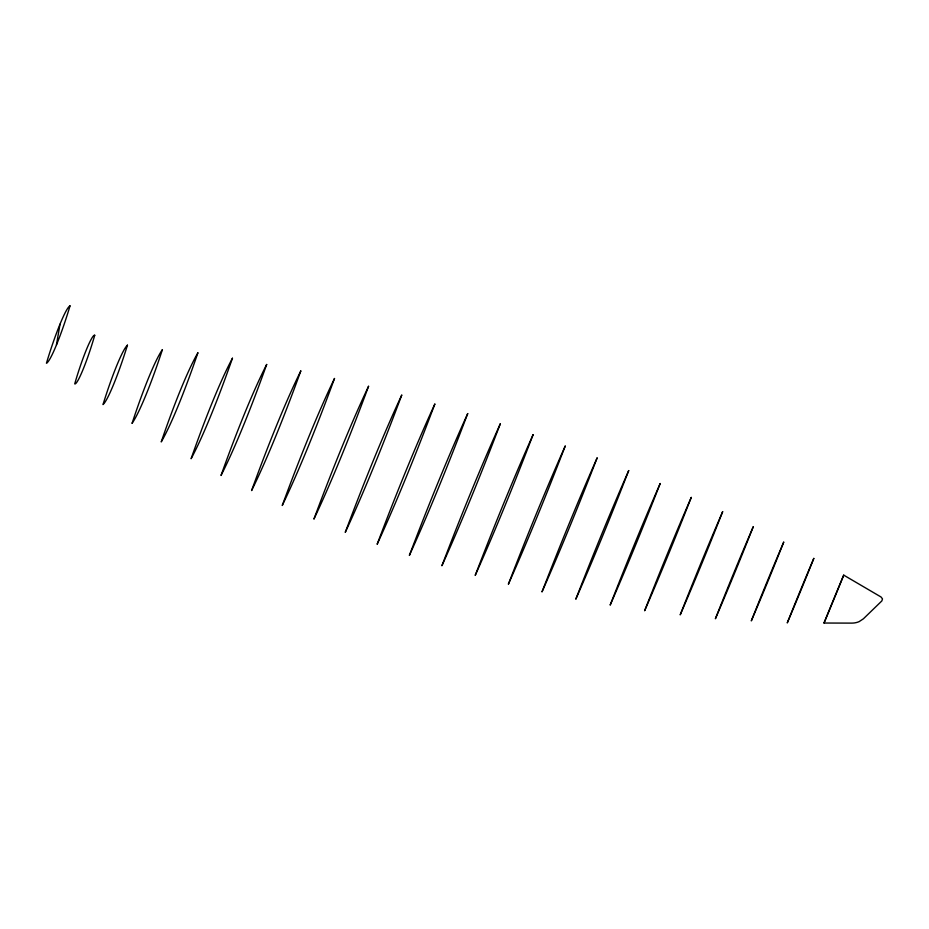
<?xml version="1.0" encoding="UTF-8"?>
<svg xmlns="http://www.w3.org/2000/svg" width="929" height="929" viewBox="0 0 929 929"><rect width="100%" height="100%" fill="white"/><g stroke="black" fill="none" stroke-linecap="round" stroke-linejoin="round"><path stroke-width="1.39" d="M56.448 344.88L60.025 324.186M824.011 623.034L851.661 623.115A16.455 13.018 9.8 0 0 859.162 621.606L863.366 618.83L881.853 600.924L882.504 598.88L881.029 596.987L843.718 575.132A596.36 63.323 -72.3 0 1 824.011 623.034A596.36 63.323 -72.3 0 1 843.718 575.132M70.023 305.885A52.454 5.562 -72.3 0 0 46.45 363.193A52.454 5.574 -72.3 0 0 70.023 305.885M94.735 335.264A41.131 4.366 -72.3 0 0 74.726 383.886A41.131 4.366 -72.3 0 0 94.735 335.264M127.447 345.182A59.05 6.271 -72.3 0 0 103.014 404.568A59.05 6.271 -72.3 0 0 127.447 345.182M197.877 352.857A133.079 14.132 -72.3 0 0 161.228 441.925A133.079 14.132 -72.3 0 0 197.877 352.857M232.447 358.246A174.954 18.58 -72.3 0 0 191.107 458.729A174.954 18.58 -72.3 0 0 232.447 358.246M266.669 364.493A222.217 23.597 -72.3 0 0 221.009 475.485A222.217 23.597 -72.3 0 0 266.669 364.493M334.498 378.498A320.656 34.048 -72.3 0 0 282.253 505.481A320.656 34.048 -72.3 0 0 334.498 378.498M500.313 423.775A557.772 59.235 -72.3 0 0 441.902 565.761A557.772 59.235 -72.3 0 0 500.313 423.775M533.083 434.702A596.046 63.3 -72.3 0 0 475.207 575.399A596.046 63.3 -72.3 0 0 533.083 434.702M565.192 446.106A629.444 66.842 -72.3 0 0 508.372 584.213A629.444 66.842 -72.3 0 0 565.192 446.106M597.103 457.974A655.409 69.594 -72.3 0 0 541.979 591.936A655.409 69.594 -72.3 0 0 597.103 457.974M628.701 470.608A676.022 71.788 -72.3 0 0 575.794 599.205A676.022 71.788 -72.3 0 0 628.701 470.608M660.171 483.544A686.38 72.892 -72.3 0 0 610.156 605.116A686.38 72.892 -72.3 0 0 660.171 483.544M691.246 497.433A690.514 73.321 -72.3 0 0 644.621 610.759A690.514 73.321 -72.3 0 0 691.246 497.433M722.646 511.693A681.224 72.334 -72.3 0 0 680.202 614.859A681.224 72.334 -72.3 0 0 722.646 511.693M753.222 526.813A666.639 70.79 -72.3 0 0 715.388 618.76A666.639 70.79 -72.3 0 0 753.222 526.813M783.693 542.188A635.842 67.515 -72.3 0 0 751.306 620.886A635.842 67.515 -72.3 0 0 783.693 542.188M813.804 558.41A612.478 65.042 -72.3 0 0 787.258 622.929A612.478 65.042 -72.3 0 0 813.804 558.41M132.115 423.241A89.672 9.522 -72.3 0 0 162.401 349.641A89.672 9.522 -72.3 0 0 132.115 423.241M300.799 370.973A270.258 28.694 -72.3 0 0 251.585 490.582A270.258 28.694 -72.3 0 0 300.799 370.973M368.558 386.301A371.333 39.436 -72.3 0 0 313.909 519.125A371.333 39.436 -72.3 0 0 368.558 386.301M345.321 532.201A421.278 44.731 -72.3 0 0 401.792 394.953A421.278 44.731 -72.3 0 0 345.321 532.201M377.22 544.092A469.354 49.841 -72.3 0 0 434.911 403.883A469.354 49.841 -72.3 0 0 377.22 544.092M467.705 413.614A515.119 54.695 -72.3 0 0 409.375 555.391A515.119 54.695 -72.3 0 0 467.705 413.614"/></g></svg>
